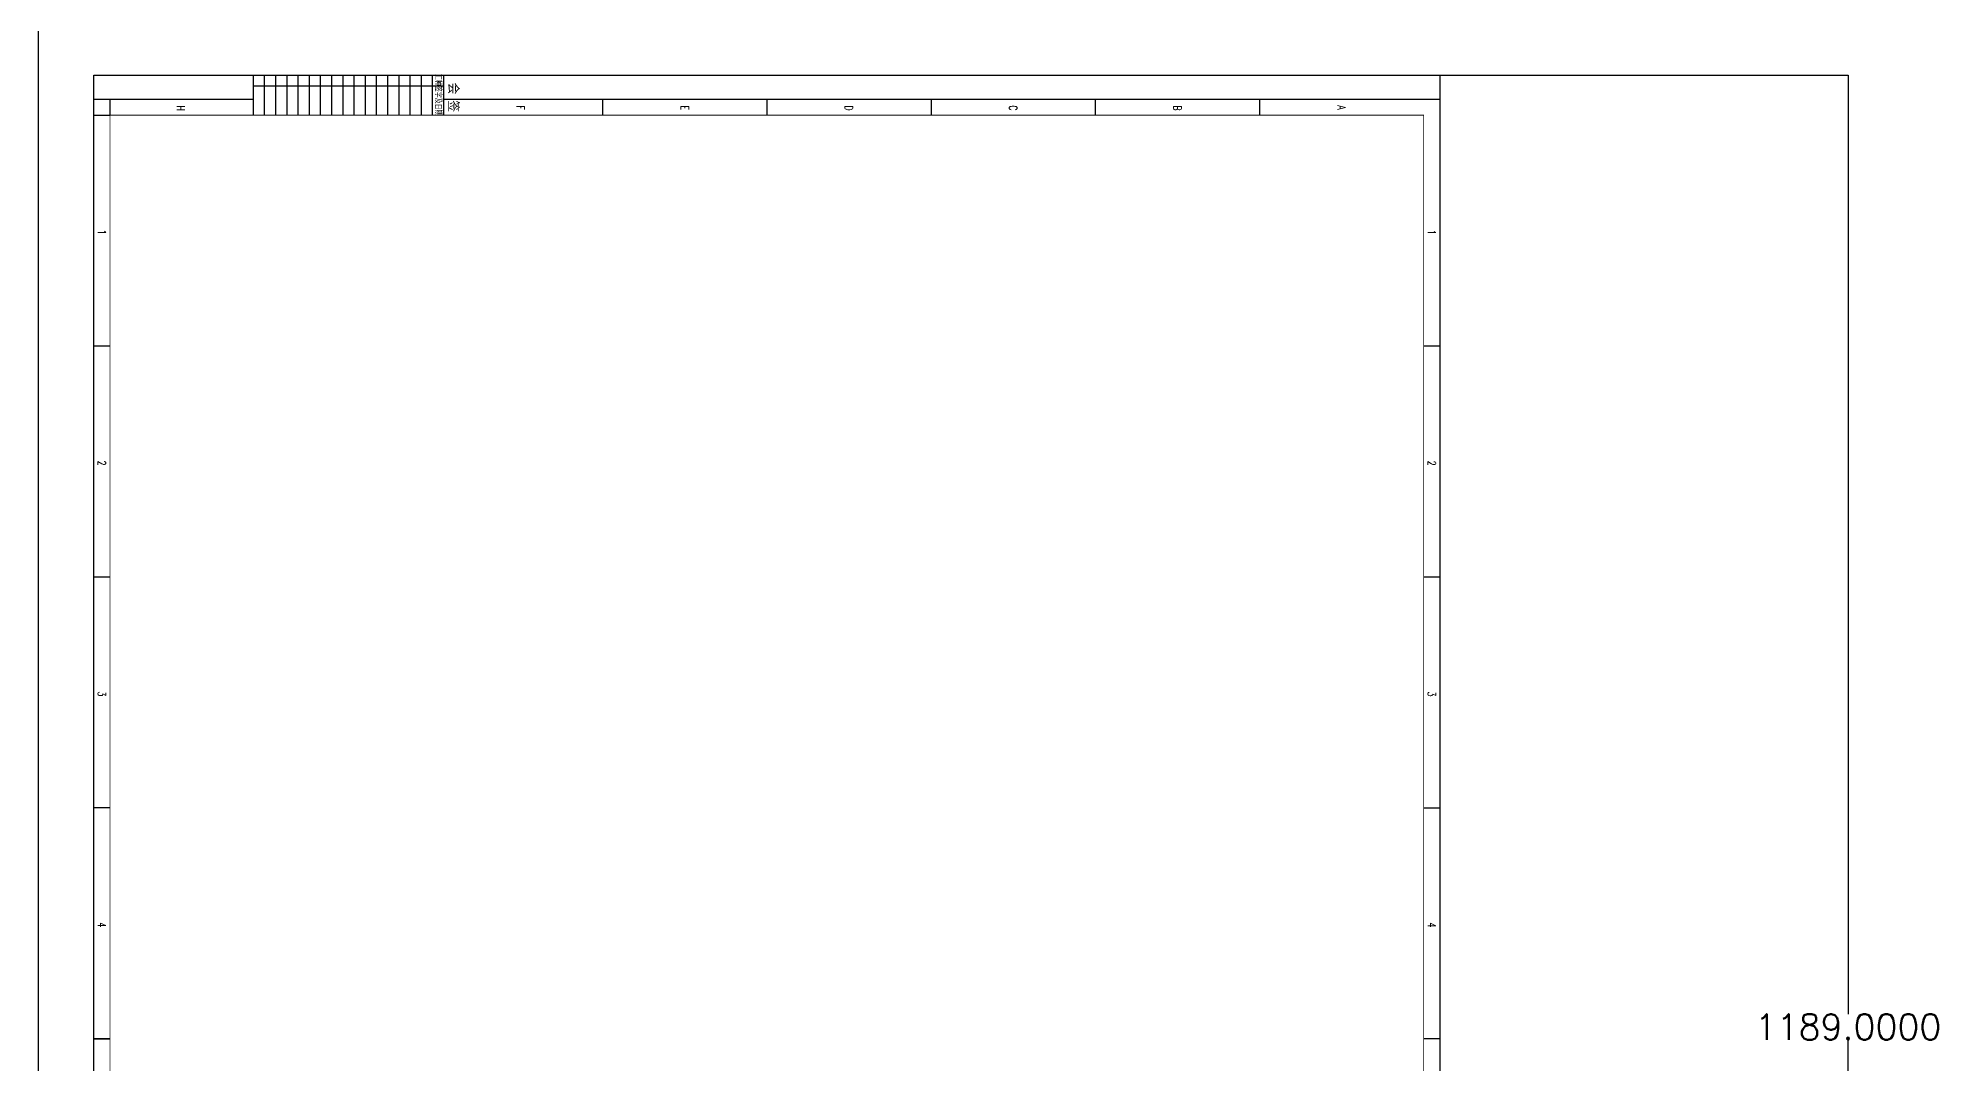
# Model space of a CAD drawing. Header units: inches. Extents: x 3186 to 109360, y -14990 to 740552.
# Drawn here: x 3186 to 62552, y 367787 to 399831 of the extents above; entities that cross this region are included whole.
import ezdxf
from ezdxf.enums import TextEntityAlignment as Align

# ---------------------------------------------------------------- set-up
doc = ezdxf.new("R2010")
doc.units = ezdxf.units.IN
doc.header["$MEASUREMENT"] = 0
doc.styles.add('HZ', font='txt_____.ttf', dxfattribs={"width": 0.7, "bigfont": 'HZTXT'})
doc.styles.add('HZbine', font='txt_____.ttf', dxfattribs={"width": 0.7, "bigfont": 'HZTXT'})
doc.styles.add('ROMAND', font='romand__.ttf', dxfattribs={"width": 0.7, "bigfont": 'OCHINESE.shx'})
doc.styles.get("Standard").update_dxf_attribs({"font": 'txt', "bigfont": 'gbcbig.shx'})
doc.dimstyles.new('Standard-yuanban', dxfattribs={"dimtxt": 800, "dimasz": 0.18, "dimexe": 0.18, "dimexo": 0.0625, "dimgap": 0.09, "dimtad": 0, "dimtih": 1, "dimtoh": 1, "dimdec": 4, "dimlfac": 0.02, "dimzin": 0, "dimdsep": 46, "dimtxsty": 'Standard', "dimcen": 0.09, "dimadec": 0, "dimazin": 0, "dimtfac": 1, "dimtdec": 4, "dimtofl": 0, "dimtmove": 0, "dimatfit": 3, "dimfxl": 1, "dimtolj": 1, "dimtzin": 0, "dimarcsym": 0})

# ---------------------------------------------------------------- blocks, each defined once
blk = doc.blocks.new('会签')
at = {"color": 0}
for p, q in [((3629.7, -1305.7), (3604.7, -1305.7)), ((3611.4, -1424.7), (3611.4, -1305.7)), ((3629.7, -1312.7), (3604.7, -1312.7)), ((3629.7, -1319.7), (3604.7, -1319.7)), ((3629.7, -1326.7), (3604.7, -1326.7)), ((3629.7, -1333.7), (3604.7, -1333.7)), ((3629.7, -1340.7), (3604.7, -1340.7)), ((3629.7, -1347.7), (3604.7, -1347.7)), ((3629.7, -1354.7), (3604.7, -1354.7)), ((3629.7, -1361.7), (3604.7, -1361.7)), ((3629.7, -1368.7), (3604.7, -1368.7)), ((3629.7, -1375.7), (3604.7, -1375.7)), ((3629.7, -1382.7), (3604.7, -1382.7)), ((3629.7, -1389.7), (3604.7, -1389.7)), ((3629.7, -1396.7), (3604.7, -1396.7)), ((3629.7, -1403.7), (3604.7, -1403.7)), ((3629.7, -1410.7), (3604.7, -1410.7)), ((3629.7, -1417.7), (3604.7, -1417.7)), ((3629.7, -1424.7), (3604.7, -1424.7))]:
    blk.add_line(p, q, dxfattribs=at)
for s, height, style, width, p in [('会 签  ', 6, 'HZ', 0.9, (3622.2, -1302.5)), ('工种签字及日期', 3.8, 'ROMAND', 0.7, (3616.9, -1310.9))]:
    blk.add_text(s, height=height, dxfattribs=dict(at, style=style, width=width)).set_placement(p, align=Align.CENTER)
blk = doc.blocks.new('*D67')
at = {"color": 0, "lineweight": -2, "transparency": 16777216}
for p, q in [((46985, 398670), (59741, 398670)), ((59741, 398670), (59741, 369345)), ((59741, 339220), (59741, 368545)), ((46985, 339220), (59741, 339220))]:
    blk.add_line(p, q, dxfattribs=at)
at = {"color": 0, "transparency": 16777216}
for points in [[(59741, 398670), (59741, 398670), (59741, 398670)], [(59741, 339220), (59741, 339220), (59741, 339220)]]:
    blk.add_solid(points, dxfattribs=at)
at = {"layer": 'Defpoints', "color": 0, "transparency": 16777216}
for p in [(46984, 398670), (59741, 398670), (46984, 339220)]:
    blk.add_point(p, dxfattribs=at)
at = {"color": 0, "transparency": 16777216, "insert": (59741, 368945), "char_height": 800, "attachment_point": 5}
blk.add_mtext('\\A1;1189.0000', dxfattribs=at)

msp = doc.modelspace()

# ---------------------------------------------------------------- linework, layer by layer
msp.add_line((3186.2886, 740551.77166), (3186.2886, -14989.84004))
at = {"color": 4, "flags": 128}
for points in [[(4934.44132, 339220.15573), (4934.44132, 398670.15573)], [(4934.44132, 398670.15573), (46984.44132, 398670.15573)], [(46984.44132, 398670.15573), (46984.44132, 339220.15573)], [(5434.44132, 390208.15573), (4934.44132, 390208.15573)], [(46984.44132, 390204.15573), (46484.44132, 390204.15573)], [(5434.44132, 382996.15573), (4934.44132, 382996.15573)], [(46984.44132, 382992.15573), (46484.44132, 382992.15573)], [(5434.44132, 375784.15573), (4934.44132, 375784.15573)], [(46984.44132, 375780.15573), (46484.44132, 375780.15573)], [(5434.44132, 368572.15573), (4934.44132, 368572.15573)], [(46984.44132, 368568.15573), (46484.44132, 368568.15573)]]:
    msp.add_lwpolyline(points, dxfattribs=at)
msp.add_lwpolyline([(4934.44132, 397920.15573), (9915.73349, 397920.15573)])
at = {"flags": 128}
for points in [[(5434.44132, 397920.15573), (5434.44132, 397420.15573)], [(20828.19132, 397920.15573), (20828.19132, 397420.15573)], [(20828.19132, 397920.15573), (20828.19132, 397420.15573)], [(25959.44132, 397920.15573), (25959.44132, 397420.15573)], [(31090.69132, 397920.15573), (31090.69132, 397420.15573)], [(36221.94132, 397920.15573), (36221.94132, 397420.15573)], [(41353.19132, 397920.15573), (41353.19132, 397420.15573)], [(4934.44132, 397420.15573), (5434.44132, 397420.15573)], [(4934.44132, 368572.15573), (5434.44132, 368572.15573)]]:
    msp.add_lwpolyline(points, dxfattribs=at)
at = {"color": 4}
msp.add_lwpolyline([(15865.73349, 397920.15573), (46984.44132, 397920.15573)], dxfattribs=at)
at = {"const_width": 25}
msp.add_lwpolyline([(46484.44132, 397420.15573), (46484.44132, 339724.15573), (5434.44132, 339724.15573), (5434.44132, 397420.15573)], close=True, dxfattribs=at)

# ---------------------------------------------------------------- block references
at = {"color": 0, "xscale": 50, "yscale": 50, "zscale": 50, "rotation": 270}
msp.add_blockref('会签', (81152.20178, 578904.43777), dxfattribs=at)

# ---------------------------------------------------------------- texts
at = {"color": 0, "style": 'HZbine', "width": 0.7}
for s, p in [('H', (7521.01493, 397727.43288)), ('H', (7521.01493, 397727.43288)), ('F', (18137.20699, 397727.43288)), ('F', (18137.20699, 397727.43288)), ('E', (23268.45699, 397727.43288)), ('D', (28399.70699, 397727.43288)), ('C', (33530.95699, 397727.43288)), ('B', (38662.20699, 397727.43288)), ('A', (43793.45699, 397727.43288)), ('1', (5059.44132, 393843.42507)), ('1', (46609.44132, 393839.42507)), ('2', (5059.44132, 386631.42507)), ('2', (46609.44132, 386627.42507)), ('3', (5059.44132, 379419.42507)), ('3', (46609.44132, 379415.42507)), ('4', (5059.44132, 372207.42507)), ('4', (46609.44132, 372203.42507))]:
    msp.add_text(s, height=250, rotation=270, dxfattribs=at).set_placement(p)

# ---------------------------------------------------------------- dimensions: what is measured, and where the dimension line sits
dim = msp.add_linear_dim(base=(59740.97563, 398670.15573), p1=(46984.44132, 339220.15573), p2=(46984.44132, 398670.15573), angle=90, dimstyle='Standard-yuanban')
dim.commit()
dim.dimension.update_dxf_attribs({"geometry": '*D67', "text_midpoint": (59740.97563, 368945.15573)})

doc.saveas('drawing.dxf')
